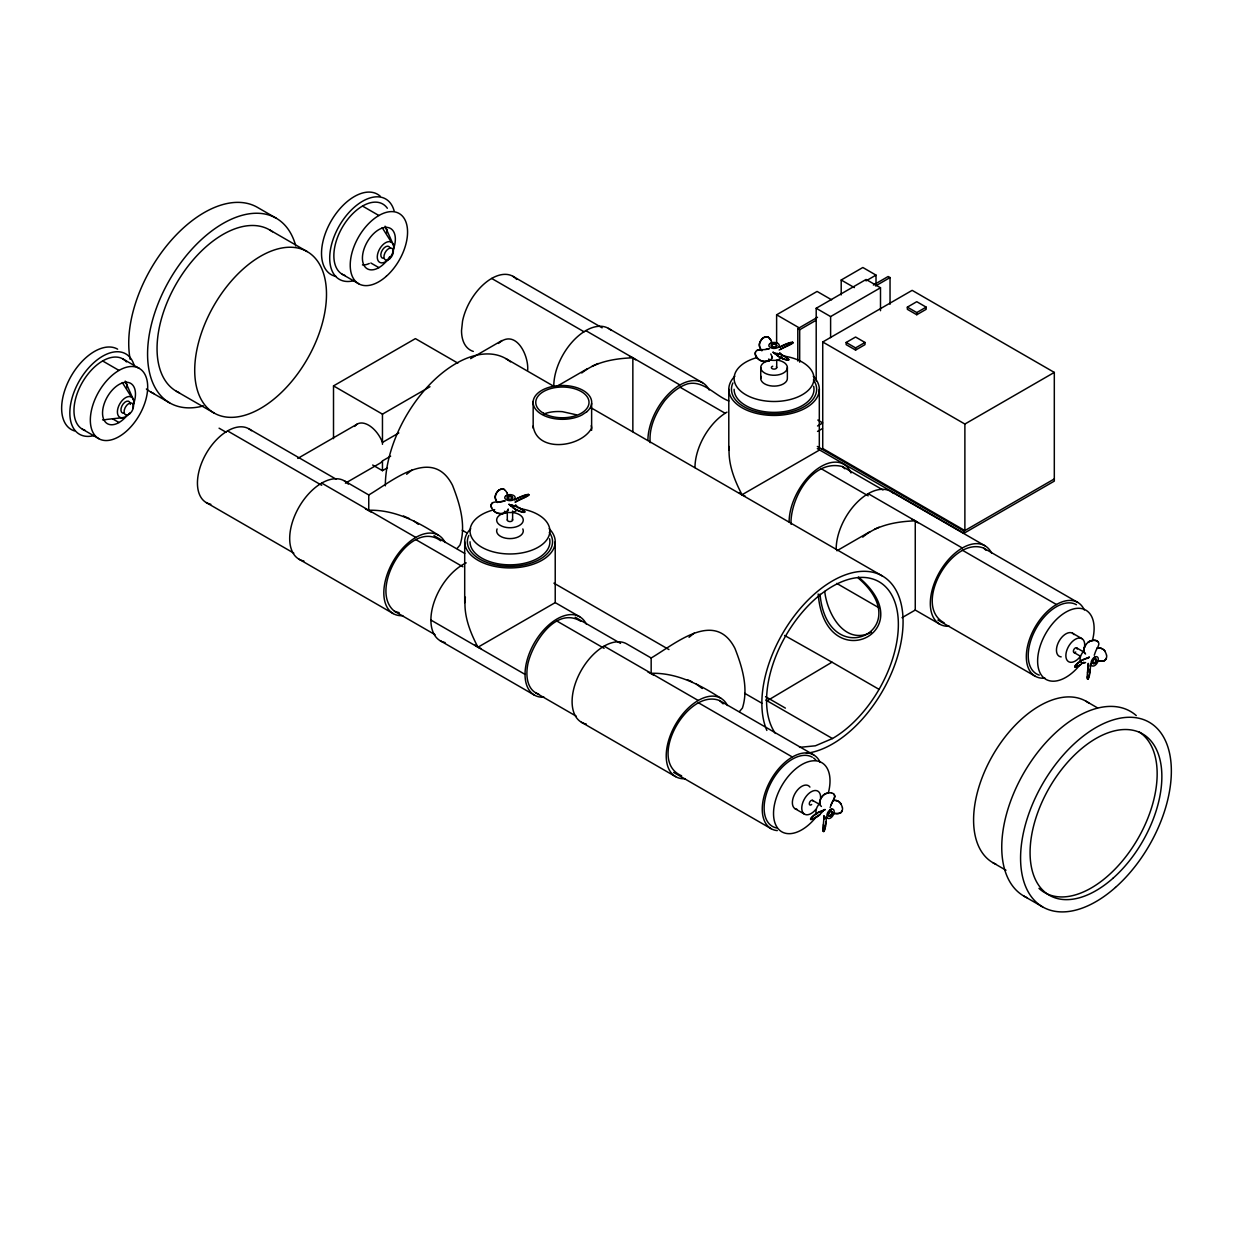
<?xml version="1.0" encoding="UTF-8"?>
<svg xmlns="http://www.w3.org/2000/svg" width="1233" height="1233" viewBox="0 0 1233 1233"><rect width="100%" height="100%" fill="white"/><g stroke="black" fill="none" stroke-linecap="round" stroke-linejoin="round"><path stroke-width="1.5" d="M823.767 819.436L823.998 815.907L823.767 819.436A23.843 3.93 -83.2 0 1 823.336 824.785A16.245 2.682 -83.2 0 0 823.043 829.3A5.009 0.817 -83.2 0 0 823.274 831.273L823.567 831.304A5.78 0.956 -83.2 0 0 824.091 831.304A8.97 1.48 -83.2 0 0 824.846 829.285A8.354 1.372 -83.2 0 0 825.555 826.095A10.08 1.665 -83.2 0 0 825.987 822.889A21.917 3.607 -83.2 0 0 826.095 821.825L826.11 821.717A21.454 3.529 -83.2 0 0 826.326 819.02L826.357 818.666A7.059 1.156 -83.2 0 0 826.434 816.77M1090.589 664.048A7.059 1.156 -83.2 0 1 1090.511 666.236L1090.496 666.575A21.454 3.529 -83.2 0 1 1090.265 669.288L1090.265 669.38A21.917 3.607 -83.2 0 1 1090.157 670.459A10.08 1.665 -83.2 0 1 1089.725 673.65A8.354 1.372 -83.2 0 1 1089.016 676.855A8.97 1.48 -83.2 0 1 1088.246 678.874A5.78 0.956 -83.2 0 1 1087.722 678.874L1087.444 678.844A5.009 0.817 -83.2 0 1 1087.213 676.855A16.245 2.682 -83.2 0 1 1087.491 672.339A23.843 3.93 -83.2 0 0 1087.938 666.991L1088.153 663.477M1087.491 672.339L1087.768 672.386A23.843 3.93 -83.2 0 0 1088.215 667.038L1088.431 663.508M825.833 821.687L825.817 821.795A21.917 3.607 -83.2 0 1 825.709 822.858A10.08 1.665 -83.2 0 1 825.478 824.738M1089.972 669.349L1089.987 669.242A21.917 3.607 -83.2 0 1 1089.88 670.428A10.08 1.665 -83.2 0 1 1089.433 673.619A8.354 1.372 -83.2 0 1 1089.325 674.22M481.086 648.604L477.957 647.217C469.958 631.959 463.176 614.697 465.365 597.188M745.179 496.128L742.05 494.741C734.282 479.991 727.84 463.454 729.227 446.531M126.768 384.696L126.783 384.604A23.304 13.455 -60 0 0 125.751 381.953M386.653 229.8L386.669 229.708A23.304 13.455 -60 0 0 385.636 227.042M500.783 513.668L500.69 513.668A21.454 17.154 40.4 0 0 503.234 513.483L503.542 513.452A7.059 5.656 40.4 0 0 505.946 512.419L506.054 512.281A7.059 5.656 40.4 0 1 503.65 513.313L503.341 513.36A21.454 17.154 40.4 0 1 500.891 513.529L500.798 513.529A21.917 17.524 40.4 0 1 499.812 513.514A10.08 8.061 40.4 0 1 496.837 512.805A8.354 6.689 40.4 0 1 493.709 510.632A8.97 7.167 40.4 0 1 491.582 507.564A5.78 4.624 40.4 0 1 491.304 504.79L491.366 504.559M771.95 358.002L772.382 356.83L771.95 358.002A5.764 4.608 40.4 0 1 770.64 359.759L770.055 360.221A7.059 5.656 40.4 0 1 767.65 361.254L767.342 361.3A21.454 17.154 40.4 0 1 764.892 361.469L764.799 361.469A21.917 17.524 40.4 0 1 763.813 361.454A10.08 8.061 40.4 0 1 760.823 360.73A8.354 6.689 40.4 0 1 757.709 358.572A8.97 7.167 40.4 0 1 755.582 355.505A5.78 4.624 40.4 0 1 755.413 352.592L755.475 352.361M507.842 510.2L508.273 509.029L507.95 510.077A5.733 4.593 40.4 0 1 507.534 510.894A5.764 4.608 40.4 0 1 506.64 511.818L506.532 511.957A5.764 4.608 40.4 0 0 507.842 510.2L507.95 510.077M830.102 807.692L831.165 804.656A23.843 19.065 -19.6 0 1 833.308 800.279A16.245 12.993 -19.6 0 0 834.695 796.395A5.009 4.007 -19.6 0 0 833.57 793.898A5.78 4.624 -19.6 0 0 831.011 792.742L831.073 792.911A8.97 7.167 -19.6 0 0 827.358 793.22A8.354 6.689 -19.6 0 0 823.921 794.838A10.08 8.061 -19.6 0 0 821.81 797.073A21.917 17.524 -19.6 0 0 821.301 797.905A21.454 17.154 -19.6 0 0 820.192 800.202L820.068 800.494A7.059 5.656 -19.6 0 0 819.76 803.084L819.806 803.654M1089.433 641.576L1089.371 641.422A8.338 6.674 -19.6 0 1 1091.467 640.621A8.97 7.167 -19.6 0 1 1095.181 640.312A5.78 4.624 -19.6 0 1 1097.724 641.468A5.009 4.007 -19.6 0 1 1098.85 643.965A16.245 12.993 -19.6 0 1 1097.462 647.849A23.843 19.065 -19.6 0 0 1095.32 652.211L1094.257 655.247M840.921 804.07L841.091 804.039A8.354 6.689 79.6 0 0 838.687 801.465A10.08 8.061 79.6 0 0 836.128 800.51L835.959 800.541A10.08 8.061 79.6 0 1 838.517 801.496A8.354 6.689 79.6 0 1 840.921 804.07A8.97 7.167 79.6 0 1 842.293 807.584L842.463 807.553A5.78 4.624 79.6 0 1 842.201 810.636L842.108 810.898A5.009 4.007 79.6 0 1 840.367 812.994L840.197 813.025A16.245 12.993 79.6 0 1 836.436 813.61A23.843 19.065 79.6 0 0 832.753 813.58M1103.782 649.991L1103.951 649.961A8.338 6.674 79.6 0 1 1105.261 651.61L1105.092 651.64A8.97 7.167 79.6 0 1 1106.448 655.139L1106.618 655.108A5.78 4.624 79.6 0 1 1106.371 658.206L1106.278 658.453A5.009 4.007 79.6 0 1 1104.537 660.564L1104.367 660.595A16.245 12.993 79.6 0 1 1100.591 661.165A23.843 19.065 79.6 0 0 1096.908 661.135M1097.956 641.792L1097.786 641.638A5.78 4.624 -19.6 0 0 1095.228 640.466A8.97 7.167 -19.6 0 0 1091.513 640.79A8.354 6.689 -19.6 0 0 1088.076 642.408A10.08 8.061 -19.6 0 0 1085.965 644.643L1085.919 644.474A21.917 17.524 -19.6 0 0 1085.41 645.306L1085.364 645.398A21.454 17.154 -19.6 0 0 1084.285 647.602L1084.223 648.049A7.059 5.656 -19.6 0 0 1083.915 650.654L1084.023 651.394A5.733 4.593 -19.6 0 0 1084.886 653.398L1084.824 653.243A5.733 4.593 -19.6 0 1 1083.977 651.24L1083.853 650.485A7.059 5.656 -19.6 0 1 1084.161 647.895M510.816 505.884L509.044 504.297L510.816 505.884A23.843 3.93 23.2 0 1 513.082 507.703A16.245 2.682 23.2 0 0 515.471 509.414A5.009 0.817 23.2 0 0 518.43 510.863A5.78 0.956 23.2 0 0 521.22 511.865A8.97 1.48 23.2 0 0 523.578 512.342A8.354 1.372 23.2 0 0 524.595 512.111A10.08 1.665 23.2 0 0 524.164 511.356A21.917 3.607 23.2 0 0 523.794 511.032L523.748 510.986A21.454 3.529 23.2 0 0 522.592 510.061L522.438 509.953A7.059 1.156 23.2 0 0 520.403 508.705L519.679 508.304A5.733 0.94 23.2 0 0 518.554 507.734M511.048 505.299L517.444 506.902A5.733 0.94 23.2 0 1 519.787 508.042L520.511 508.443A7.059 1.156 23.2 0 1 522.53 509.676L522.7 509.815A21.454 3.529 23.2 0 1 523.855 510.724L523.902 510.77A21.917 3.607 23.2 0 1 524.272 511.094A10.08 1.665 23.2 0 1 524.703 511.849L524.364 512.296M513.082 507.703L513.19 507.441A23.843 3.93 23.2 0 0 510.924 505.622M516.226 506.378L517.444 506.902M515.471 509.414L515.579 509.152A16.245 2.682 23.2 0 1 513.19 507.441M518.43 510.863L518.538 510.601A5.78 0.956 23.2 0 0 521.343 511.603A8.97 1.48 23.2 0 0 523.686 512.08A8.354 1.372 23.2 0 0 524.703 511.849M520.511 508.443L520.403 508.705A39.934 23.057 0 0 1 543.645 543.306A39.934 23.057 0 0 1 479.36 545.726A39.934 23.057 0 0 1 494.68 509.614M775.156 353.1L781.552 354.703A5.733 0.94 23.2 0 1 783.895 355.859L784.512 356.507A7.059 1.156 23.2 0 1 786.531 357.755L786.7 357.878A21.454 3.529 23.2 0 1 787.856 358.803L787.902 358.834A21.917 3.607 23.2 0 1 788.272 359.173A10.08 1.665 23.2 0 1 788.704 359.928A8.354 1.372 23.2 0 1 787.687 360.144A8.97 1.48 23.2 0 1 785.329 359.666A5.78 0.956 23.2 0 1 782.539 358.664A5.009 0.817 23.2 0 1 779.58 357.216A16.245 2.682 23.2 0 1 777.191 355.52A23.843 3.93 23.2 0 0 774.925 353.701L773.153 352.099M777.191 355.52L777.299 355.258A23.843 3.93 23.2 0 0 775.033 353.439M780.35 354.179L781.445 354.965A5.733 0.94 23.2 0 1 783.063 355.736M779.58 357.216L779.688 356.954A16.245 2.682 23.2 0 1 777.299 355.258M782.539 358.664L782.647 358.402A5.78 0.956 23.2 0 0 785.452 359.419A8.97 1.48 23.2 0 0 787.795 359.882A8.354 1.372 23.2 0 0 788.827 359.666A10.08 1.665 23.2 0 0 788.38 358.911A21.917 3.607 23.2 0 0 788.01 358.572L788.01 358.572M786.7 357.878L786.654 357.493A7.059 1.156 23.2 0 0 784.62 356.245M821.255 797.998L821.24 797.751A21.917 17.524 -19.6 0 1 821.748 796.903A10.08 8.061 -19.6 0 1 823.86 794.684A8.354 6.689 -19.6 0 1 827.297 793.05L827.358 793.22M1085.456 645.476L1085.41 645.553A21.454 17.154 -19.6 0 0 1084.346 647.772L1084.285 647.602M457.058 548.5L460.032 545.001C466.321 525.289 459.817 503.896 452.526 485.324C432.475 446.099 392.957 480.778 368.759 494.957L344.331 480.839M739.461 711.549L742.436 708.05C748.708 688.322 742.22 666.945 734.93 648.373C714.863 609.133 675.345 643.826 651.163 657.99L626.718 643.888A45.267 26.14 -60 0 0 579.356 673.927A45.267 26.14 -60 0 0 586.322 724.079M528.587 494.88L528.541 494.942A5.009 0.817 -23.2 0 1 527 496.067A16.245 2.682 -23.2 0 1 522.946 498.07A23.843 3.93 -23.2 0 0 518.091 500.367L515.04 502.201L518.199 500.629A23.843 3.93 -23.2 0 1 523.054 498.332A16.245 2.682 -23.2 0 0 527.107 496.329A5.009 0.817 -23.2 0 0 528.71 495.142L528.587 494.88A5.78 0.956 -23.2 0 0 528.325 494.433A8.97 1.48 -23.2 0 0 526.198 494.772A8.354 1.372 -23.2 0 0 523.069 495.758A10.08 1.665 -23.2 0 0 520.079 496.976A21.917 3.607 -23.2 0 0 519.108 497.423A21.454 3.529 -23.2 0 0 516.565 498.625L516.257 498.779A7.059 1.156 -23.2 0 0 514.824 499.519M778.67 347.475A7.059 1.156 -23.2 0 1 780.35 346.596L780.674 346.442A21.454 3.529 -23.2 0 1 783.125 345.271A21.917 3.607 -23.2 0 1 784.203 344.793A10.08 1.665 -23.2 0 1 787.178 343.56A8.354 1.372 -23.2 0 1 790.307 342.574A8.97 1.48 -23.2 0 1 792.434 342.235A5.78 0.956 -23.2 0 1 792.711 342.682L792.649 342.759A5.009 0.817 -23.2 0 1 791.108 343.868A16.245 2.682 -23.2 0 1 787.055 345.887A23.843 3.93 -23.2 0 0 782.2 348.184L780.674 349.247M491.366 504.528A5.009 4.007 40.4 0 1 492.907 502.555L492.907 502.555A16.245 12.993 40.4 0 1 496.853 501.954A23.843 19.065 40.4 0 0 501.708 501.631L504.867 501.03M491.582 507.564L491.474 507.703A5.78 4.624 40.4 0 1 491.196 504.914L491.304 504.79M496.853 501.954L496.961 501.816A23.843 19.065 40.4 0 0 501.816 501.492L504.975 500.891M493.709 510.632L493.601 510.77A8.354 6.689 40.4 0 0 496.714 512.928A10.08 8.061 40.4 0 0 499.704 513.637L499.812 513.514M763.813 361.454L763.936 361.315A10.08 8.061 40.4 0 1 760.946 360.606A8.354 6.689 40.4 0 1 757.817 358.433A8.97 7.167 40.4 0 1 755.69 355.381A5.78 4.624 40.4 0 1 755.305 352.73A5.009 4.007 40.4 0 1 756.908 350.496L757.016 350.372A16.245 12.993 40.4 0 1 761.069 349.617A23.843 19.065 40.4 0 0 765.816 349.432L768.976 348.831M760.961 349.756L761.069 349.617A16.245 12.993 40.4 0 0 756.908 350.496M765.816 349.432L769.084 348.708M767.342 361.3L767.758 361.13A7.059 5.656 40.4 0 0 770.163 360.098L770.055 360.221M810.59 818.928L810.805 819.452A10.08 1.665 -36.8 0 0 811.684 819.452A21.917 3.607 -36.8 0 0 812.146 819.298A21.454 3.529 -36.8 0 0 813.58 818.743L813.765 818.666A7.059 1.156 -36.8 0 0 815.861 817.525L816.554 817.094A5.733 0.94 -36.8 0 0 818.727 815.645L823.305 810.898M498.471 343.437C515.564 328.24 528.911 355.073 527.662 370.285M1076.64 666.452A21.454 3.529 -36.8 0 1 1076.193 666.621L1076.132 666.637A21.917 3.607 -36.8 0 1 1075.669 666.791A10.08 1.665 -36.8 0 1 1074.791 666.791A8.354 1.372 -36.8 0 1 1075.099 665.805A8.97 1.48 -36.8 0 1 1076.686 664.001A5.78 0.956 -36.8 0 1 1078.967 662.075A5.009 0.817 -36.8 0 1 1081.695 660.241A16.245 2.682 -36.8 0 1 1084.362 659.023A23.843 3.93 -36.8 0 0 1087.074 657.975L1089.34 657.235L1087.475 658.468M406.643 474.258L411.791 470.112M689.047 637.291L694.194 633.145M810.805 819.452A8.354 1.372 -36.8 0 1 811.114 818.465A8.97 1.48 -36.8 0 1 812.701 816.662A5.78 0.956 -36.8 0 1 814.982 814.736L815.213 814.566M1076.995 666.313A21.454 3.529 -36.8 0 0 1077.565 666.082L1077.75 666.005A7.059 1.156 -36.8 0 0 1079.846 664.864L1080.709 664.664L1080.016 665.096A7.059 1.156 -36.8 0 1 1077.935 666.221L1077.734 666.313A21.454 3.529 -36.8 0 1 1076.363 666.853L1076.301 666.868A21.917 3.607 -36.8 0 1 1075.839 667.022A10.08 1.665 -36.8 0 1 1074.96 667.022A8.354 1.372 -36.8 0 1 1075.268 666.02A8.97 1.48 -36.8 0 1 1076.856 664.233A5.78 0.956 -36.8 0 1 1079.137 662.306L1079.368 662.136A5.009 0.817 -36.8 0 1 1081.865 660.472A16.245 2.682 -36.8 0 1 1084.531 659.254A23.843 3.93 -36.8 0 0 1087.244 658.191L1089.34 657.235M581.776 372.983C596.017 361.5 615.067 358.495 632.853 357.786L635.611 359.805M862.73 537.126C877.187 524.873 896.853 521.497 915.256 520.835L918.015 522.838M816.909 816.539A5.733 0.94 -36.8 0 0 818.558 815.414L819.791 814.859M1082.713 662.984L1083.946 662.414L1082.713 662.984A5.733 0.94 -36.8 0 1 1080.555 664.433M440.72 540.825C410.096 517.829 367.496 589.775 394.529 611.291L435.095 634.702M728.811 400.956C715.232 395.87 703.565 380.072 687.721 383.817C678.474 386.746 671.029 393.219 664.864 400.494C655.894 412.5 648.758 427.358 650.207 442.678M580.728 621.247C555.96 606.05 532.533 642.886 527.924 663.708A42.6 24.598 -60 0 0 538.682 694.102M882.998 489.979L842.416 466.552C813.241 459.154 792.218 495.512 791 520.835A42.6 24.598 -60 0 0 791.17 524.364M813.657 754.889L719.533 700.544C687.382 687.891 646.369 760.746 681.602 775.773M1077.75 602.413L983.626 548.069C951.66 535.939 911.988 605.511 944.139 622.819M505.715 495.913L507.765 494.911A5.194 2.99 0 0 1 513.945 495.712A5.194 2.99 0 0 1 514.192 499.365L513.282 499.935A5.194 2.99 0 0 1 506.963 500.089L505.237 498.887A5.194 2.99 0 0 1 505.715 495.913L507.765 494.911M769.824 343.714L771.889 342.728A5.194 2.99 0 0 1 778.054 343.529A5.194 2.99 0 0 1 778.3 347.167L777.391 347.737A5.194 2.99 0 0 1 771.072 347.891L769.346 346.704A5.194 2.99 0 0 1 769.824 343.714L771.889 342.728M829.871 809.973L831.766 809.079A5.194 2.99 -60 0 1 834.155 812.054A5.194 2.99 -60 0 1 831.119 817.602L830.163 818.203A5.194 2.99 -60 0 1 826.881 816.6L827.05 814.319A5.194 2.99 -60 0 1 829.871 809.973L831.766 809.079M1094.025 657.543L1095.921 656.65A5.194 2.99 -60 0 1 1098.31 659.624A5.194 2.99 -60 0 1 1095.274 665.173L1094.318 665.758A5.194 2.99 -60 0 1 1091.035 664.171L1091.205 661.874A5.194 2.99 -60 0 1 1094.025 657.543L1095.921 656.65M825.016 809.449L822.92 810.405A23.843 3.93 -36.8 0 1 820.207 811.453A16.245 2.682 -36.8 0 0 817.541 812.67A5.009 0.817 -36.8 0 0 814.813 814.52A5.78 0.956 -36.8 0 0 812.532 816.431A8.97 1.48 -36.8 0 0 810.944 818.234A8.354 1.372 -36.8 0 0 810.636 819.236A10.08 1.665 -36.8 0 0 811.499 819.221A21.917 3.607 -36.8 0 0 811.977 819.082A21.454 3.529 -36.8 0 0 813.41 818.512L813.595 818.435A7.059 1.156 -36.8 0 0 815.691 817.294L816.554 817.094M766.741 701.022L831.998 662.183L879.052 689.355M333.511 438.64L333.511 385.898L415.398 338.613L457.828 363.103M297.754 458.429L357.277 424.06M470.605 358.633L502.016 340.493M333.511 385.898L382.461 414.149L429.963 386.73M398.829 432.953L382.461 442.416A22.626 13.07 60 0 0 354.734 426.418M390.645 456.164L382.461 460.895A22.626 13.07 60 0 1 379.918 463.254L345.41 483.166M372.674 465.026L382.461 470.682L387.378 467.831M556.145 386.761L587.586 368.605M776.62 342.851L776.62 314.8L817.094 291.435L831.612 299.819M841.199 294.918L841.199 280.014L862.838 267.499L876.016 275.113L876.016 284.438M816.2 380.905L816.2 308.265L866.09 279.459L880.501 287.767L880.501 310.701M866.028 280.877L876.016 275.113M797.797 361.007L797.797 328.672L817.51 317.282M873.38 285.039L888.161 276.5L890.041 277.579L890.041 304.289M797.797 328.672L799.678 329.75L816.092 320.272M875.522 285.964L890.041 277.579M816.2 308.265L830.61 316.573L880.501 287.767M822.735 341.988L964.884 424.044L964.884 530.575L822.735 448.504L822.735 341.988L912.158 290.356L1054.307 372.412L1054.307 481.117L963.944 533.288L817.325 448.642M846.162 342.466L855.579 337.025L864.98 342.466L864.98 344.639L855.579 350.08L846.162 344.639L846.162 342.466L855.579 347.891L864.98 342.466M907.349 307.14L916.766 301.7L926.168 307.14L926.168 309.313L916.766 314.739L907.349 309.313L907.349 307.14L916.766 312.566L926.168 307.14M817.525 425.971L822.457 423.119M817.525 431.411L822.457 428.56M579.664 616.716L555.22 602.613L477.957 647.217L475.075 645.059M821.795 449.043L822.735 448.504M964.884 424.044L1054.307 372.412M836.899 550.766L869.989 531.654M817.325 446.469L963.944 531.115L1054.307 478.943M902.017 617.687L915.256 610.058L939.685 624.16M779.148 350.018L782.308 348.446A23.843 3.93 -23.2 0 1 787.163 346.149A16.245 2.682 -23.2 0 0 791.216 344.13A5.009 0.817 -23.2 0 0 792.819 342.944L792.711 342.682M784.804 344.839A10.08 1.665 -23.2 0 0 784.311 345.055A21.917 3.607 -23.2 0 0 783.325 345.487L783.232 345.533A21.454 3.529 -23.2 0 0 780.782 346.704L780.474 346.843A7.059 1.156 -23.2 0 0 779.888 347.151M525.844 495.157A8.354 1.372 -23.2 0 0 523.177 496.02A10.08 1.665 -23.2 0 0 520.203 497.238A21.917 3.607 -23.2 0 0 519.216 497.685L519.124 497.731A21.454 3.529 -23.2 0 0 516.673 498.887L516.365 499.041A7.059 1.156 -23.2 0 0 514.685 499.92M815.229 814.551A5.009 0.817 -36.8 0 1 817.71 812.901A16.245 2.682 -36.8 0 1 820.377 811.684A23.843 3.93 -36.8 0 0 823.089 810.636L825.185 809.665M592.164 366.17L598.159 363.519M874.551 529.219L879.067 527.231M775.403 733.45A93.184 53.805 -60 0 1 809.927 603.97A93.184 53.805 -60 0 1 897.362 611.784A93.184 53.805 -60 0 1 832.46 738.536L815.414 745.795L799.523 747.368M871.454 632.267C844.775 645.753 827.204 613.895 824.723 591.393M1096.923 648.065L1097.093 648.034A21.454 17.154 79.6 0 1 1099.327 647.988M1102.841 649.036L1102.672 649.067A10.08 8.061 79.6 0 0 1100.283 648.08L1100.113 648.111A10.08 8.061 79.6 0 1 1102.672 649.067A8.354 6.689 79.6 0 1 1105.261 651.61M1106.371 658.206L1106.201 658.237A5.009 4.007 79.6 0 1 1104.367 660.595M1100.591 661.165L1100.761 661.135A16.245 12.993 79.6 0 0 1104.537 660.564M842.201 810.636L842.031 810.667A5.009 4.007 79.6 0 1 840.197 813.025M760.222 348.138A21.917 17.524 -40.4 0 1 759.852 347.336A10.08 8.061 -40.4 0 1 759.42 344.639A8.354 6.689 -40.4 0 1 760.437 341.264A8.97 7.167 -40.4 0 1 762.672 338.196A5.78 4.624 -40.4 0 1 765.477 336.871L765.739 336.825A5.009 4.007 -40.4 0 1 768.436 337.287L768.544 337.41A16.245 12.993 -40.4 0 1 770.933 340.385L770.825 340.262A16.245 12.993 -40.4 0 0 768.436 337.287A5.009 4.007 -40.4 0 0 765.585 337.01A5.78 4.624 -40.4 0 0 762.795 338.335A8.97 7.167 -40.4 0 0 760.437 341.264A8.354 6.689 -40.4 0 0 759.312 344.516A10.08 8.061 -40.4 0 0 759.744 347.197A21.917 17.524 -40.4 0 0 760.114 347.999L760.268 348.215A21.454 17.154 -40.4 0 0 761.424 350.11L761.578 350.342A7.059 5.656 -40.4 0 0 761.948 350.773A7.059 5.656 -40.4 0 1 761.47 350.218M497.469 502.54L497.192 502.17A21.454 17.154 -40.4 0 1 496.144 500.398L496.005 500.197A21.917 17.524 -40.4 0 1 495.635 499.396A10.08 8.061 -40.4 0 1 495.188 496.699A8.354 6.689 -40.4 0 1 496.221 493.323A8.97 7.167 -40.4 0 1 498.564 490.395A5.78 4.624 -40.4 0 1 501.369 489.069L501.631 489.023A5.009 4.007 -40.4 0 1 504.328 489.47L504.436 489.609A16.245 12.993 -40.4 0 1 506.717 492.445L506.825 492.584M123.5 417.571L106.547 419.451A23.304 13.455 -60 0 1 102.586 419.836M764.907 361.346L764.999 361.346A21.454 17.154 40.4 0 0 767.45 361.161M1099.158 648.019L1099.42 647.988A21.917 17.524 79.6 0 1 1100.283 648.08M835.003 800.448L835.25 800.433A21.917 17.524 79.6 0 1 836.128 800.51M1090.496 666.575L1090.234 666.205A7.059 1.156 -83.2 0 0 1090.28 665.219M1089.448 675.098L1089.155 675.067A8.338 1.372 -83.2 0 1 1088.724 676.825A8.97 1.48 -83.2 0 1 1087.968 678.828A5.78 0.956 -83.2 0 1 1087.444 678.844M1087.213 676.855L1087.491 676.902A5.009 0.817 -83.2 0 0 1087.691 678.782L1087.722 678.874M826.326 819.02L826.064 818.635A7.059 1.156 -83.2 0 0 826.141 816.739M823.336 824.785L823.613 824.815A16.245 2.682 -83.2 0 0 823.336 829.331A5.009 0.817 -83.2 0 0 823.521 831.212L823.567 831.304M823.274 831.273A5.78 0.956 -83.2 0 0 823.798 831.273A8.97 1.48 -83.2 0 0 824.569 829.254A8.354 1.372 -83.2 0 0 825.278 826.048L825.555 826.095M394.529 611.291L399.199 612.724M782.647 358.402L782.385 358.294A5.009 0.817 23.2 0 1 779.688 356.954M629.539 356.383L632.853 357.786L632.853 431.704M911.942 519.417L915.256 520.835L915.256 610.058M365.446 508.859L371.518 512.281M647.849 671.893L653.922 675.314M403.453 515.995L409.448 518.646M438.455 535.199C417.509 521.667 394.421 509.506 368.759 510.262L368.759 494.957M687.351 679.691L691.852 681.695M720.858 698.232C699.912 684.716 676.825 672.555 651.163 673.31L651.163 657.99M576.458 414.812L562.402 411.668A26.972 13.409 6.1 0 0 543.568 414.149M784.62 635.457L831.998 662.183M841.199 280.014L854.377 287.613M776.62 314.8L799.215 327.855M777.453 353.424L778.655 354.118M817.803 420.052L822.596 422.827M608.424 328.379L702.548 382.723M890.812 491.412L984.951 545.757M512.959 276.331L602.136 327.824M585.783 330.614L679.922 384.958M868.186 493.662L962.326 548.007M491.659 278.442L584.134 331.831M679.922 387.131L725.358 413.379M821.116 468.663L868.186 495.836M962.326 550.18L1056.45 604.524M362.517 206.065L378.901 215.513M1072.525 633.207L1081.942 638.648M1076.609 647.864L1084.454 652.396M1073.943 652.488L1080.231 656.11M370.856 262.999L378.901 267.638M276.254 218.226L257.42 207.36A106.608 61.558 -60 0 0 168.567 243.44A106.608 61.558 -60 0 0 130.189 359.373M505.854 358.603L554.172 386.499M590.823 407.661L882.381 575.996M269.534 229.847L307.187 251.594A93.184 53.805 -60 0 1 277.656 395.947A93.184 53.805 -60 0 1 196.956 349.355A93.184 53.805 -60 0 1 307.187 251.594M1086.073 701.269L1097.54 707.896M342.25 274.265L358.633 283.713M937.897 620.045L1035.15 676.208M836.714 583.394L879.052 607.838M511.818 504.744L514.546 506.316M765.601 696.676L785.39 708.112M765.816 700.067L832.46 738.536M462.221 530.221L467.215 533.103M553.91 583.147L668.933 649.56M744.624 693.254L761.871 703.211M248.866 428.807L336.393 479.344M434.001 535.692L464.718 553.432M575.21 617.224L620.523 643.379M122.899 358.957L139.283 368.405A40.535 23.396 -60 0 1 126.429 431.211A40.535 23.396 -60 0 1 91.319 410.928A40.535 23.396 -60 0 1 139.283 368.405M176.35 391.262L214.003 412.993M992.889 862.684L1005.989 870.236M321.69 483.089L415.829 537.434M604.093 646.123L698.232 700.483M227.566 430.918L321.69 485.263M415.829 539.607L462.899 566.779M557.023 621.124L604.093 648.296M698.232 702.656L792.357 757M102.632 360.961L119.015 370.424M219.089 428.19L226.148 432.274M150.811 392.017L169.645 402.883M1023.822 896.052L1042.656 906.918M812.516 800.34L820.361 804.872M795.115 808.74L804.533 814.181M112.573 418.819L119.015 422.534M430.887 620.045L525.027 674.389M82.364 429.161L98.748 438.624M206.265 502.586L293.793 553.124M535.723 692.807L576.304 716.234M673.619 772.413L771.057 828.668M299.064 559.243L393.188 613.587M440.258 640.759L534.398 695.104M581.467 722.291L675.592 776.636M773.045 352.361L774.925 353.701M739.168 492.584L742.05 494.741L819.313 450.137L819.313 389.304M696.429 684.13L702.24 688.507M414.026 521.081L418.388 524.364M983.626 548.069L986.015 550.288M842.416 466.552L844.821 468.771M719.533 700.544L723.124 703.873M858.445 577.059C924.041 631.589 824.908 679.075 818.188 593.998M858.183 578C918.924 629.986 827.312 673.526 820.007 594.121M1084.824 653.243L1085.564 654.029M819.806 803.669A5.733 4.593 -19.6 0 0 820.669 805.673L821.409 806.474M501.369 489.069L501.477 489.193A5.009 4.007 -40.4 0 1 504.436 489.609M498.564 490.395L498.671 490.518A5.78 4.624 -40.4 0 1 501.477 489.193M495.188 496.699L495.312 496.837A10.08 8.061 -40.4 0 0 495.743 499.535A21.917 17.524 -40.4 0 0 496.113 500.321M382.184 227.643L391.339 242.161A11.652 6.72 -60 0 1 387.64 260.209A11.652 6.72 -60 0 1 377.56 254.383A11.652 6.72 -60 0 1 391.339 242.161M122.298 382.538L131.453 397.072M770.764 353.963L772.274 356.969M385.081 226.194L393.466 245.197M125.196 381.105L133.58 400.109M792.434 342.235L792.542 342.497A5.78 0.956 -23.2 0 1 792.819 342.944M790.307 342.574L790.415 342.836A8.354 1.372 -23.2 0 0 787.301 343.822A10.08 1.665 -23.2 0 0 785.313 344.623M528.325 494.433L528.433 494.68A5.78 0.956 -23.2 0 1 528.71 495.142M526.198 494.772L526.306 495.034A8.97 1.48 -23.2 0 1 528.433 494.68M1088.076 642.408L1088.03 642.239A8.354 6.689 -19.6 0 1 1089.371 641.422M834.695 796.395L834.741 796.564A16.245 12.993 -19.6 0 1 833.369 800.448A23.843 19.065 -19.6 0 0 831.227 804.81L831.165 804.656M833.57 793.898L833.801 794.237A5.009 4.007 -19.6 0 1 834.741 796.564M819.698 802.93L819.76 803.084A7.059 5.656 -19.6 0 1 820.007 800.34M591.285 425.57L591.624 428.144C581.113 447.61 536.879 453.143 533.165 426.032M386.607 229.6L387.008 232.744M126.737 384.496L127.122 387.655M963.944 531.115L963.944 533.288M916.766 312.566L916.766 314.739M855.579 347.891L855.579 350.08M830.61 316.573L830.61 337.595M799.678 329.75L799.678 362.178M787.363 367.573L787.363 378.439A13.316 7.691 0 0 1 772.32 386.052A13.316 7.691 0 0 1 761.193 376.45M776.713 360.329L776.713 367.573M760.746 367.573L760.746 378.439M728.795 389.304L728.795 450.137M591.624 403.453L591.624 430.302M555.22 541.78L555.22 602.613M533.165 401.341L533.165 428.19M512.62 510.986L512.62 520.049M507.888 496.437L507.888 499.457M507.302 510.986L507.302 520.049M464.702 541.78L464.702 602.613M382.461 414.149L382.461 444.296M382.461 461.25L382.461 470.682M385.328 485.833A99.842 57.643 -60 0 1 432.136 382.045A99.842 57.643 -60 0 1 510.493 361.839M766.849 730.429A99.842 57.643 -60 0 1 823.582 586.708A99.842 57.643 -60 0 1 902.51 632.267A99.842 57.643 -60 0 1 806.397 753.271M1044.921 678.104A42.6 24.598 -60 0 1 1035.15 627.011A42.6 24.598 -60 0 1 1084.285 609.934M516.704 279.444A42.6 24.598 -60 0 0 486.758 281.74A42.6 24.598 -60 0 0 462.56 321.027L461.527 330.614A42.6 24.598 -60 0 0 473.318 351.405M1039.265 675.098A39.934 23.057 -60 0 1 1035.227 630.063A39.934 23.057 -60 0 1 1076.424 604.725M647.911 440.397A45.267 26.14 -60 0 1 673.264 389.613A45.267 26.14 -60 0 1 709.16 389.998M553.787 386.052A45.267 26.14 -60 0 1 575.503 338.52A45.267 26.14 -60 0 1 611.183 330.413M694.98 467.569A45.267 26.14 -60 0 1 726.992 412.13M813.256 376.25A45.267 26.14 0 0 1 774.047 415.444A45.267 26.14 0 0 1 734.853 376.25M813.41 379.903A42.6 24.598 0 0 1 776.836 413.856A42.6 24.598 0 0 1 732.911 382.939M789.12 521.913A45.267 26.14 -60 0 1 815.29 470.467A45.267 26.14 -60 0 1 851.001 472.948M949.302 626.241A45.267 26.14 -60 0 1 939.685 571.896A45.267 26.14 -60 0 1 991.563 553.047M836.174 549.086A45.267 26.14 -60 0 1 857.906 501.554A45.267 26.14 -60 0 1 893.586 493.462M210.828 504.282A42.6 24.598 -60 0 1 205.572 454.623A42.6 24.598 -60 0 1 251.455 430.718M777.299 830.595A42.6 24.598 -60 0 1 772.505 777.098A42.6 24.598 -60 0 1 820.192 762.41M813.58 758.018A39.934 23.057 -60 0 1 815.845 760.114M776.682 827.96A39.934 23.057 -60 0 1 770.533 783.695A39.934 23.057 -60 0 1 812.331 757.201M685.209 778.717A45.267 26.14 -60 0 1 675.592 724.372A45.267 26.14 -60 0 1 727.47 705.523M549.163 528.71A45.267 26.14 0 0 1 509.953 567.92A45.267 26.14 0 0 1 470.759 528.71M544 697.184A45.267 26.14 -60 0 1 534.398 642.84A45.267 26.14 -60 0 1 586.261 623.99M445.113 642.563A45.267 26.14 -60 0 1 432.798 606.389A45.267 26.14 -60 0 1 466.228 562.88M549.317 532.363A42.6 24.598 0 0 1 512.743 566.317A42.6 24.598 0 0 1 468.817 535.415M303.919 561.046A45.267 26.14 -60 0 1 299.064 506.979A45.267 26.14 -60 0 1 348.307 484.153M402.806 615.668A45.267 26.14 -60 0 1 393.188 561.323A45.267 26.14 -60 0 1 445.067 542.474M813.657 386.299A39.934 23.057 0 0 1 776.667 412.315A39.934 23.057 0 0 1 734.113 389.304M549.564 538.775A39.934 23.057 0 0 1 512.574 564.791A39.934 23.057 0 0 1 470.02 541.78M495.312 496.837A8.354 6.689 -40.4 0 1 496.329 493.447A8.97 7.167 -40.4 0 1 498.671 490.518M517.49 509.26A7.799 4.5 0 0 1 504.436 511.279M515.471 504.914A7.799 4.5 0 0 1 516.704 505.854M508.535 495.651A23.843 19.065 -40.4 0 1 506.717 492.445M491.196 504.914A5.009 4.007 40.4 0 1 492.799 502.694M781.599 357.077A7.799 4.5 0 0 1 768.544 359.096M779.58 352.715A7.799 4.5 0 0 1 781.861 355.905M772.644 343.468A23.843 19.065 -40.4 0 1 770.825 340.262M1096.723 661.15A23.843 19.065 79.6 0 1 1100.761 661.135M1085.595 662.491A7.799 4.5 -60 0 1 1081.695 662.876M1080.817 662.059A7.799 4.5 -60 0 1 1084.161 650.793M840.367 812.994A16.245 12.993 79.6 0 1 836.606 813.58A23.843 19.065 79.6 0 0 832.922 813.549M832.938 800.479A21.454 17.154 79.6 0 1 835.173 800.417M816.647 814.504A7.799 4.5 -60 0 1 820.007 803.222M825.355 825.54A10.08 1.665 -83.2 0 1 825.278 826.048M345.07 275.483A40.535 23.396 -60 0 1 343.622 225.177A40.535 23.396 -60 0 1 387.347 208.269M354.025 280.631A46.376 26.772 -60 0 1 339.322 225.762A46.376 26.772 -60 0 1 394.19 211.074M336.116 276.439A46.376 26.772 -60 0 1 330.382 222.372A46.376 26.772 -60 0 1 380.35 196.355M389.767 256.634A23.304 13.455 -60 0 1 363.18 263.4A23.304 13.455 -60 0 1 380.689 228.675A23.304 13.455 -60 0 1 393.157 249.883M369.268 263.477A23.304 13.455 -60 0 1 362.471 264.941M383.155 258.313A6.658 3.838 -60 0 1 382.646 249.59A6.658 3.838 -60 0 1 390.06 248.218M85.185 430.394A40.535 23.396 -60 0 1 83.043 381.213A40.535 23.396 -60 0 1 126.475 361.916M94.14 435.542A46.376 26.772 -60 0 1 79.451 380.673A46.376 26.772 -60 0 1 134.305 365.97M74.473 430.903A46.376 26.772 -60 0 1 69.788 378.593A46.376 26.772 -60 0 1 117.628 349.17M127.246 415.228A23.304 13.455 -60 0 1 102.786 416.184A23.304 13.455 -60 0 1 121.867 383.139A23.304 13.455 -60 0 1 133.272 404.794M129.742 413.024A11.652 6.72 -60 0 1 117.52 413.487A11.652 6.72 -60 0 1 127.061 396.964A11.652 6.72 -60 0 1 132.763 407.799M124.41 413.117A6.658 3.838 -60 0 1 121.897 406.011A6.658 3.838 -60 0 1 129.696 402.081M130.174 403.129A6.658 3.838 -60 0 1 130.328 404.439M522.823 528.926A13.316 7.691 0 0 1 509.953 538.605A13.316 7.691 0 0 1 497.099 528.926M513.406 512.62A13.316 7.691 0 0 1 520.865 524.457A13.316 7.691 0 0 1 499.057 524.457A13.316 7.691 0 0 1 506.516 512.62M512.265 519.278A2.666 1.541 0 0 1 510.308 521.559A2.666 1.541 0 0 1 507.395 519.648M512.265 499.072A2.666 1.541 0 0 1 507.78 499.18A2.666 1.541 0 0 1 509.491 496.791A2.666 1.541 0 0 1 512.527 498.702M784.388 356.167A39.934 23.057 0 0 1 808.047 390.537A39.934 23.057 0 0 1 744.223 393.774A39.934 23.057 0 0 1 757.17 357.539M777.499 360.144A13.316 7.691 0 0 1 784.959 371.981A13.316 7.691 0 0 1 763.15 371.981A13.316 7.691 0 0 1 770.61 360.144M776.358 366.802A2.666 1.541 0 0 1 775.387 368.898A2.666 1.541 0 0 1 771.75 368.343A2.666 1.541 0 0 1 772.721 366.232M772.721 347.167A2.666 1.541 0 0 1 772.012 344.839A2.666 1.541 0 0 1 776.096 344.839A2.666 1.541 0 0 1 775.387 347.167M1079.985 664.834A39.934 23.057 -60 0 1 1038.386 668.132A39.934 23.057 -60 0 1 1067.501 611.244A39.934 23.057 -60 0 1 1092.407 640.574M1061.166 656.881A13.316 7.691 -60 0 1 1059.209 640.898A13.316 7.691 -60 0 1 1074.02 634.594M1079.985 656.881A13.316 7.691 -60 0 1 1066.006 657.42A13.316 7.691 -60 0 1 1076.918 638.524A13.316 7.691 -60 0 1 1083.437 650.901M1093.162 659.701A2.666 1.541 -60 0 1 1095.983 659.778A2.666 1.541 -60 0 1 1093.471 663.462A2.666 1.541 -60 0 1 1092.777 660.271M1075.762 651.995A2.666 1.541 -60 0 1 1073.419 651.625A2.666 1.541 -60 0 1 1075.114 648.111A2.666 1.541 -60 0 1 1077.164 649.097M815.892 817.309A39.934 23.057 -60 0 1 774.293 820.608A39.934 23.057 -60 0 1 803.407 763.72A39.934 23.057 -60 0 1 828.314 793.035M797.073 809.341A13.316 7.691 -60 0 1 795.115 793.374A13.316 7.691 -60 0 1 809.927 787.07M815.892 809.341A13.316 7.691 -60 0 1 801.912 809.896A13.316 7.691 -60 0 1 812.824 791A13.316 7.691 -60 0 1 819.344 803.377M811.668 804.471A2.666 1.541 -60 0 1 809.372 804.27A2.666 1.541 -60 0 1 810.697 800.834A2.666 1.541 -60 0 1 813.009 801.034M1139.338 732.078A93.184 53.805 -60 0 1 1133.898 845.268A93.184 53.805 -60 0 1 1038.972 888.376M1026.997 897.67A106.608 61.558 -60 0 1 1025.409 770.255A106.608 61.558 -60 0 1 1136.271 715.587M996.017 864.256A93.184 53.805 -60 0 1 992.889 755.074A93.184 53.805 -60 0 1 1089.016 703.195M179.479 392.834A93.184 53.805 -60 0 1 176.35 283.652A93.184 53.805 -60 0 1 272.478 231.773M203.43 405.904A106.608 61.558 -60 0 1 169.645 279.783A106.608 61.558 -60 0 1 295.766 245.983M153.986 393.635A106.608 61.558 -60 0 1 146.373 388.996M832.367 812.701L832.306 813.302A2.651 1.526 -60 0 1 830.009 816.154A2.651 1.526 -60 0 1 828.684 814.273L828.869 813.641A2.651 1.526 -60 0 1 830.009 811.977L830.98 811.422A2.651 1.526 -60 0 1 832.367 812.701M1096.522 660.271L1096.461 660.873A2.651 1.526 -60 0 1 1094.164 663.724A2.651 1.526 -60 0 1 1092.839 661.844L1093.039 661.212A2.651 1.526 -60 0 1 1094.164 659.547L1095.135 658.977A2.651 1.526 -60 0 1 1096.522 660.271M507.826 496.745L507.657 496.868A2.651 1.526 0 0 0 507.395 498.024L507.657 498.394A2.651 1.526 0 0 0 511.279 498.964A2.651 1.526 0 0 0 512.25 496.868L511.818 496.56A2.651 1.526 0 0 0 508.628 496.313L507.826 496.745M771.935 344.546L771.766 344.67A2.651 1.526 0 0 0 771.504 345.841L771.766 346.211A2.651 1.526 0 0 0 775.387 346.766A2.651 1.526 0 0 0 776.358 344.67L775.942 344.361A2.651 1.526 0 0 0 772.737 344.115L771.935 344.546M586.8 411.745L581.776 415.074A29.284 16.908 0 0 1 534.305 407.167A29.284 16.908 0 0 1 566.764 385.667A29.284 16.908 0 0 1 586.8 411.745M386.314 276.3A40.535 23.396 -60 0 0 399.168 213.509A40.535 23.396 -60 0 0 351.205 256.032A40.535 23.396 -60 0 0 386.314 276.3M389.89 258.622A6.658 3.838 -60 0 0 391.986 248.311A6.658 3.838 -60 0 0 384.11 255.293A6.658 3.838 -60 0 0 389.89 258.622M130.004 413.533A6.658 3.838 -60 0 0 132.116 403.222A6.658 3.838 -60 0 0 124.24 410.204A6.658 3.838 -60 0 0 130.004 413.533M830.503 815.337A2.666 1.541 -60 0 0 831.35 811.222A2.666 1.541 -60 0 0 828.191 814.011A2.666 1.541 -60 0 0 830.503 815.337M543.568 413.271A26.617 15.366 0 0 0 588.11 406.366A26.617 15.366 0 0 0 555.513 387.547A26.617 15.366 0 0 0 543.568 413.271M1115.48 887.406A106.608 61.558 -60 0 0 1149.264 722.261A106.608 61.558 -60 0 0 1023.143 834.094A106.608 61.558 -60 0 0 1115.48 887.406M1113.014 878.235A93.184 53.805 -60 0 0 1142.559 733.882A93.184 53.805 -60 0 0 1032.314 831.643A93.184 53.805 -60 0 0 1113.014 878.235"/></g></svg>
